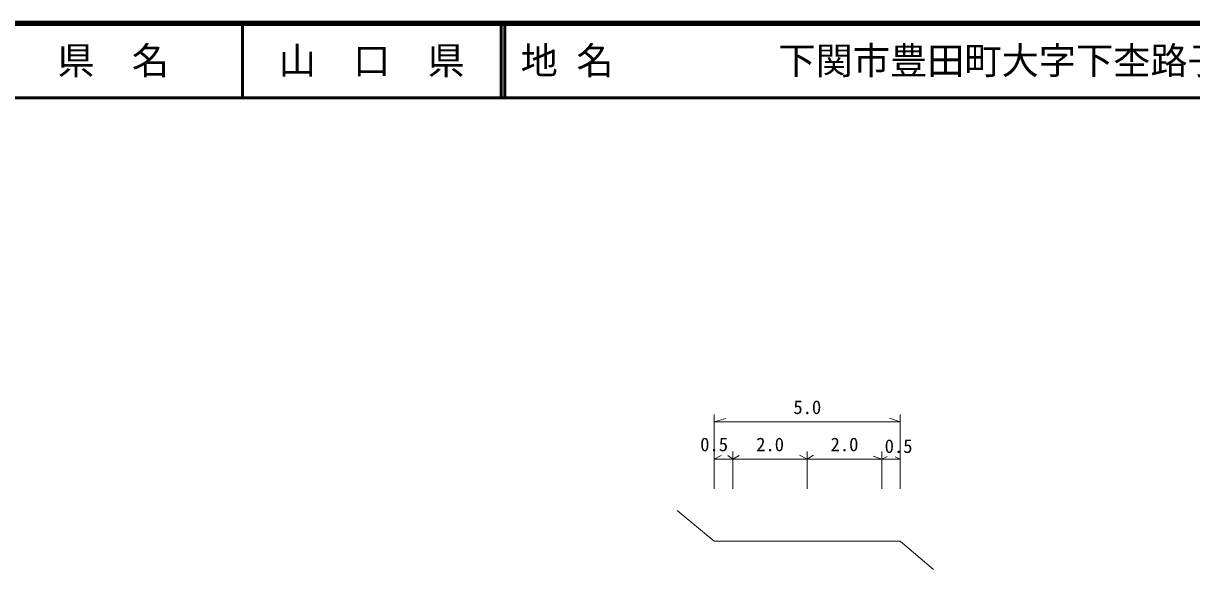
# Model space of a CAD drawing. Units: millimetres, scale not verified, with parts at other scales. Extents: x 40000 to 680000, y 20000 to 380000.
# Drawn here: x 303549 to 460566, y 306585 to 380000 of the extents above; entities that cross this region are included whole.
import ezdxf
from ezdxf.enums import TextEntityAlignment as Align

# ---------------------------------------------------------------- set-up
doc = ezdxf.new("R2010")
doc.units = ezdxf.units.MM
doc.header["$LTSCALE"] = 1000
for name, color, linetype, lineweight in [('M-STR-HTXT', 7, 'Continuous', 13), ('M-TTL', 2, 'Continuous', 140), ('M-TTL-LINE', 7, 'Continuous', 50)]:
    doc.layers.add(name, color=color, linetype=linetype, lineweight=lineweight)
doc.layers.add('M-TTL-TXT', color=7, linetype='Continuous')
doc.styles.add('ＭＳ ゴシック', font='')
doc.styles.get('ＭＳ ゴシック').set_extended_font_data('MS Gothic')

msp = doc.modelspace()

# ---------------------------------------------------------------- linework, layer by layer
at = {"layer": 'M-STR-HTXT'}
for p, q in [((396411, 317447), (396411, 327447)), ((396411, 326447), (397942, 326898)), ((421411, 326447), (419971, 326936)), ((421411, 317447), (421411, 327447)), ((396411, 326447), (421411, 326447)), ((396411, 321447), (397328, 321909)), ((398911, 321447), (398211, 321909)), ((398911, 317447), (398911, 322447)), ((398911, 321447), (399746, 321909)), ((408911, 321447), (407844, 321947)), ((408911, 317447), (408911, 322447)), ((408911, 321447), (409763, 321986)), ((418911, 317447), (418911, 322447)), ((396411, 321447), (398911, 321447)), ((398911, 321447), (408911, 321447)), ((408911, 321447), (418911, 321447)), ((418911, 321447), (417745, 321832)), ((418911, 321447), (419626, 321794)), ((418911, 321447), (421411, 321447)), ((421411, 321447), (420720, 321755)), ((391412, 314523), (396411, 310402)), ((396411, 310402), (421411, 310402)), ((421411, 310402), (425870, 306585))]:
    msp.add_line(p, q, dxfattribs=at)
at = {"layer": 'M-TTL'}
msp.add_line((680000, 380000), (40000, 380000), dxfattribs=at)
at = {"layer": 'M-TTL-LINE'}
for p, q in [((333000, 380000), (333000, 370000)), ((367750, 380000), (367750, 370000)), ((368250, 380000), (368250, 370000)), ((40000, 370000), (680000, 370000))]:
    msp.add_line(p, q, dxfattribs=at)

# ---------------------------------------------------------------- texts
at = {"layer": 'M-STR-HTXT', "style": 'ＭＳ ゴシック'}
for s, p in [('5.0', (408911, 326947)), ('0.5', (396388, 321947)), ('2.0', (403911, 321947)), ('2.0', (413911, 321947)), ('0.5', (421180, 321717))]:
    msp.add_text(s, height=1833, dxfattribs=at).set_placement(p, align=Align.BOTTOM_CENTER)
at = {"layer": 'M-TTL-TXT', "style": 'ＭＳ ゴシック'}
for s, p in [('県\u3000名', (315625, 375000)), ('山\u3000口\u3000県', (350375, 375000))]:
    msp.add_text(s, height=3666, dxfattribs=at).set_placement(p, align=Align.MIDDLE_CENTER)
for s, p in [('地 名', (370380, 375000)), ('下関市豊田町大字下杢路子', (405024, 375000))]:
    msp.add_text(s, height=3666, dxfattribs=at).set_placement(p, align=Align.MIDDLE_LEFT)

doc.saveas('drawing.dxf')
